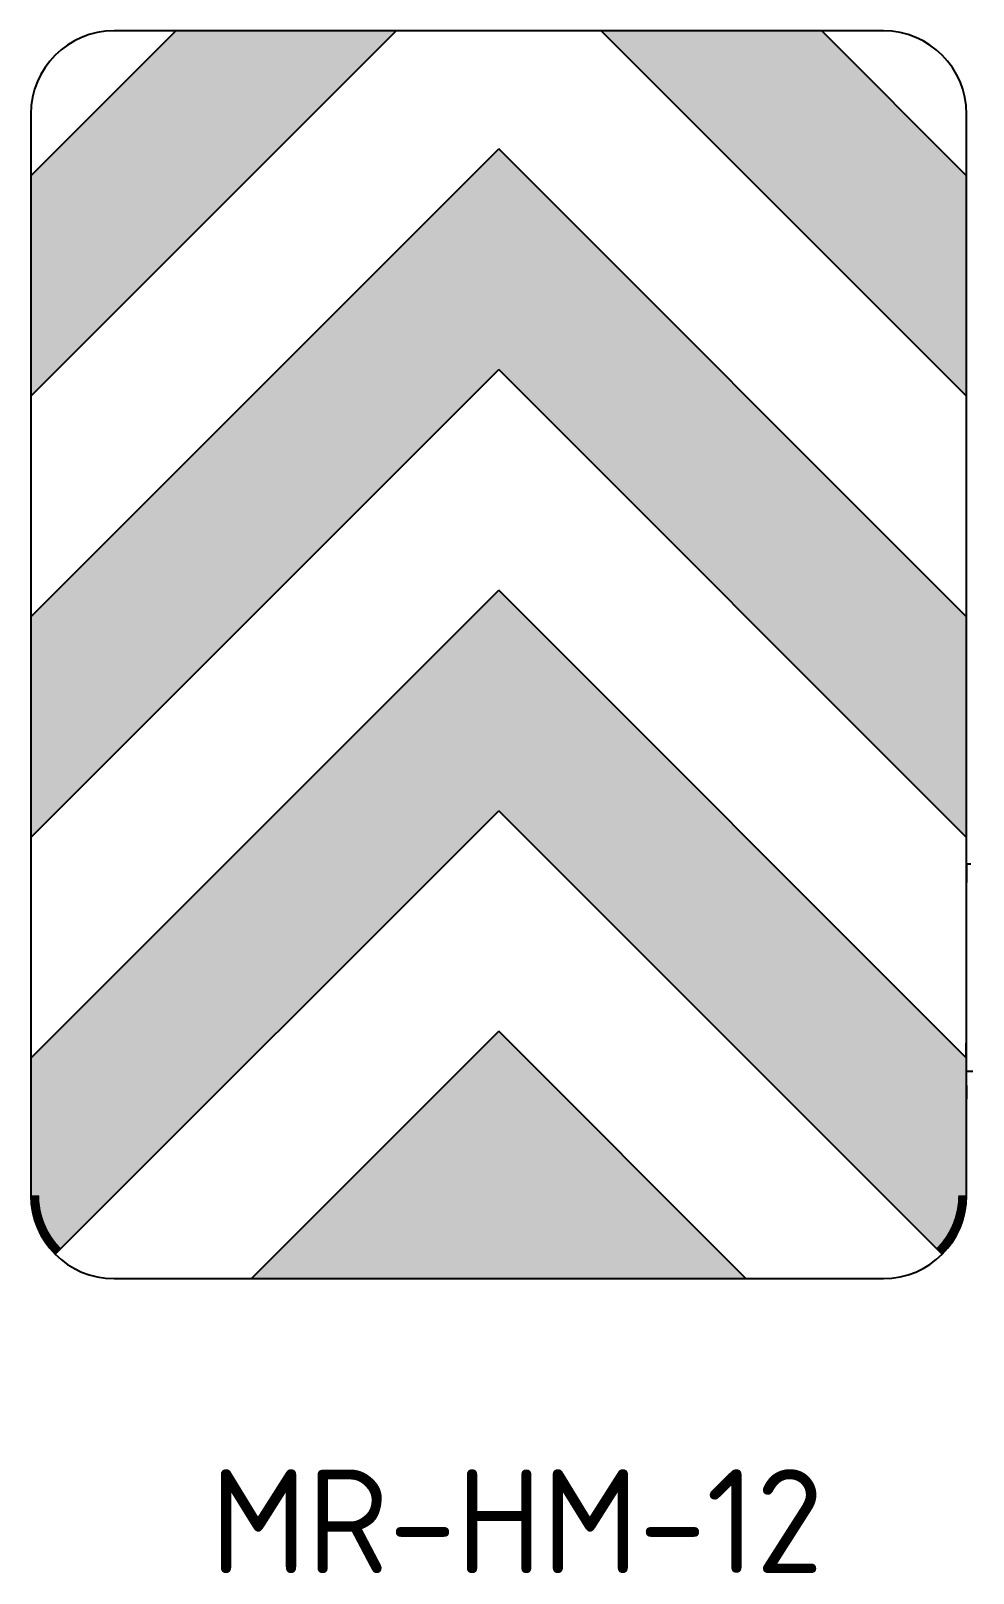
# Model space of a CAD drawing. Extents: x 194.3 to 239.7, y 175 to 249.2.
import ezdxf

# ---------------------------------------------------------------- set-up
doc = ezdxf.new("R2010")
doc.units = 0
doc.header["$LTSCALE"] = 12
doc.header["$MEASUREMENT"] = 0
doc.layers.get('0').update_dxf_attribs({"linetype": 'CONTINUOUS'})
doc.layers.add('L25', color=1, linetype='CONTINUOUS')
doc.layers.add('T50', color=7, linetype='CONTINUOUS')
doc.styles.add('ISO', font='ISO3098B')

# ---------------------------------------------------------------- blocks, each defined once
blk = doc.blocks.new('SGNDIM')
for p, q in [((0, 4.5), (0, -4.5)), ((0, 0), (-1, 0))]:
    blk.add_line(p, q)

msp = doc.modelspace()

# ---------------------------------------------------------------- linework, layer by layer
at = {"layer": 'L25'}
for p, q in [((194.332, 231.599), (211.914, 249.182)), ((194.332, 242.211), (201.302, 249.182)), ((235.352, 249.182), (198.334, 249.182)), ((239.354, 231.599), (221.772, 249.182)), ((239.354, 242.211), (232.384, 249.182)), ((194.332, 245.18), (194.332, 193.154)), ((239.354, 193.154), (239.354, 245.18)), ((194.332, 220.987), (216.843, 243.499)), ((239.354, 220.987), (216.843, 243.499)), ((194.332, 210.375), (216.843, 232.887)), ((239.354, 210.375), (216.843, 232.887)), ((194.332, 199.763), (216.843, 222.275)), ((239.354, 199.763), (216.843, 222.275)), ((195.504, 190.324), (216.843, 211.663)), ((238.182, 190.324), (216.843, 211.663)), ((204.944, 189.152), (216.843, 201.051)), ((228.742, 189.152), (216.843, 201.051)), ((198.334, 189.152), (235.352, 189.152))]:
    msp.add_line(p, q, dxfattribs=at)
at = {"layer": 'L25', "const_width": 0.4}
for points in [[(194.532, 193.154, 0.198461), (195.641, 190.47, 0.198461)], [(239.154, 193.154, -0.198461), (238.045, 190.47, -0.198461)]]:
    msp.add_lwpolyline(points, format="xyb", dxfattribs=at)
at = {"layer": 'L25'}
for centre, start, end in [((198.334, 245.18), 90, 180), ((235.352, 245.18), 0, 90), ((198.334, 193.154), 180, 270), ((235.352, 193.154), 270, 0)]:
    msp.add_arc(centre, 4.002, start, end, dxfattribs=at)
for points in [[(194.332, 231.599), (211.914, 249.182), (194.332, 242.211), (201.302, 249.182)], [(239.354, 231.599), (221.772, 249.182), (239.354, 242.211), (232.384, 249.182)], [(194.332, 210.375), (216.843, 232.887), (194.332, 220.987), (216.843, 243.499)], [(239.354, 210.375), (216.843, 232.887), (239.354, 220.987), (216.843, 243.499)], [(195.504, 190.324), (216.843, 211.663), (194.332, 199.763), (216.843, 222.275)], [(238.182, 190.324), (216.843, 211.663), (239.354, 199.763), (216.843, 222.275)], [(204.944, 189.152), (216.843, 201.051), (228.742, 189.152)], [(194.332, 199.763), (195.504, 190.324), (194.332, 193.154)], [(239.354, 199.763), (238.182, 190.324), (239.354, 193.154)]]:
    msp.add_solid(points, dxfattribs=at)

# ---------------------------------------------------------------- block references
for p, xscale, yscale, zscale, rotation in [((239.354, 209.105), 0.2, 0.2, 0.2, 180.482183728182), ((239.354, 199.132), 0.3, 0.3, 0.3, 180.7643900945748)]:
    msp.add_blockref('SGNDIM', p, dxfattribs=dict(at, xscale=xscale, yscale=yscale, zscale=zscale, rotation=rotation))

# ---------------------------------------------------------------- texts
at = {"layer": 'T50', "style": 'ISO'}
msp.add_text('MR-HM-12', height=5, dxfattribs=at).set_placement((202.962, 174.979))

doc.saveas('drawing.dxf')
